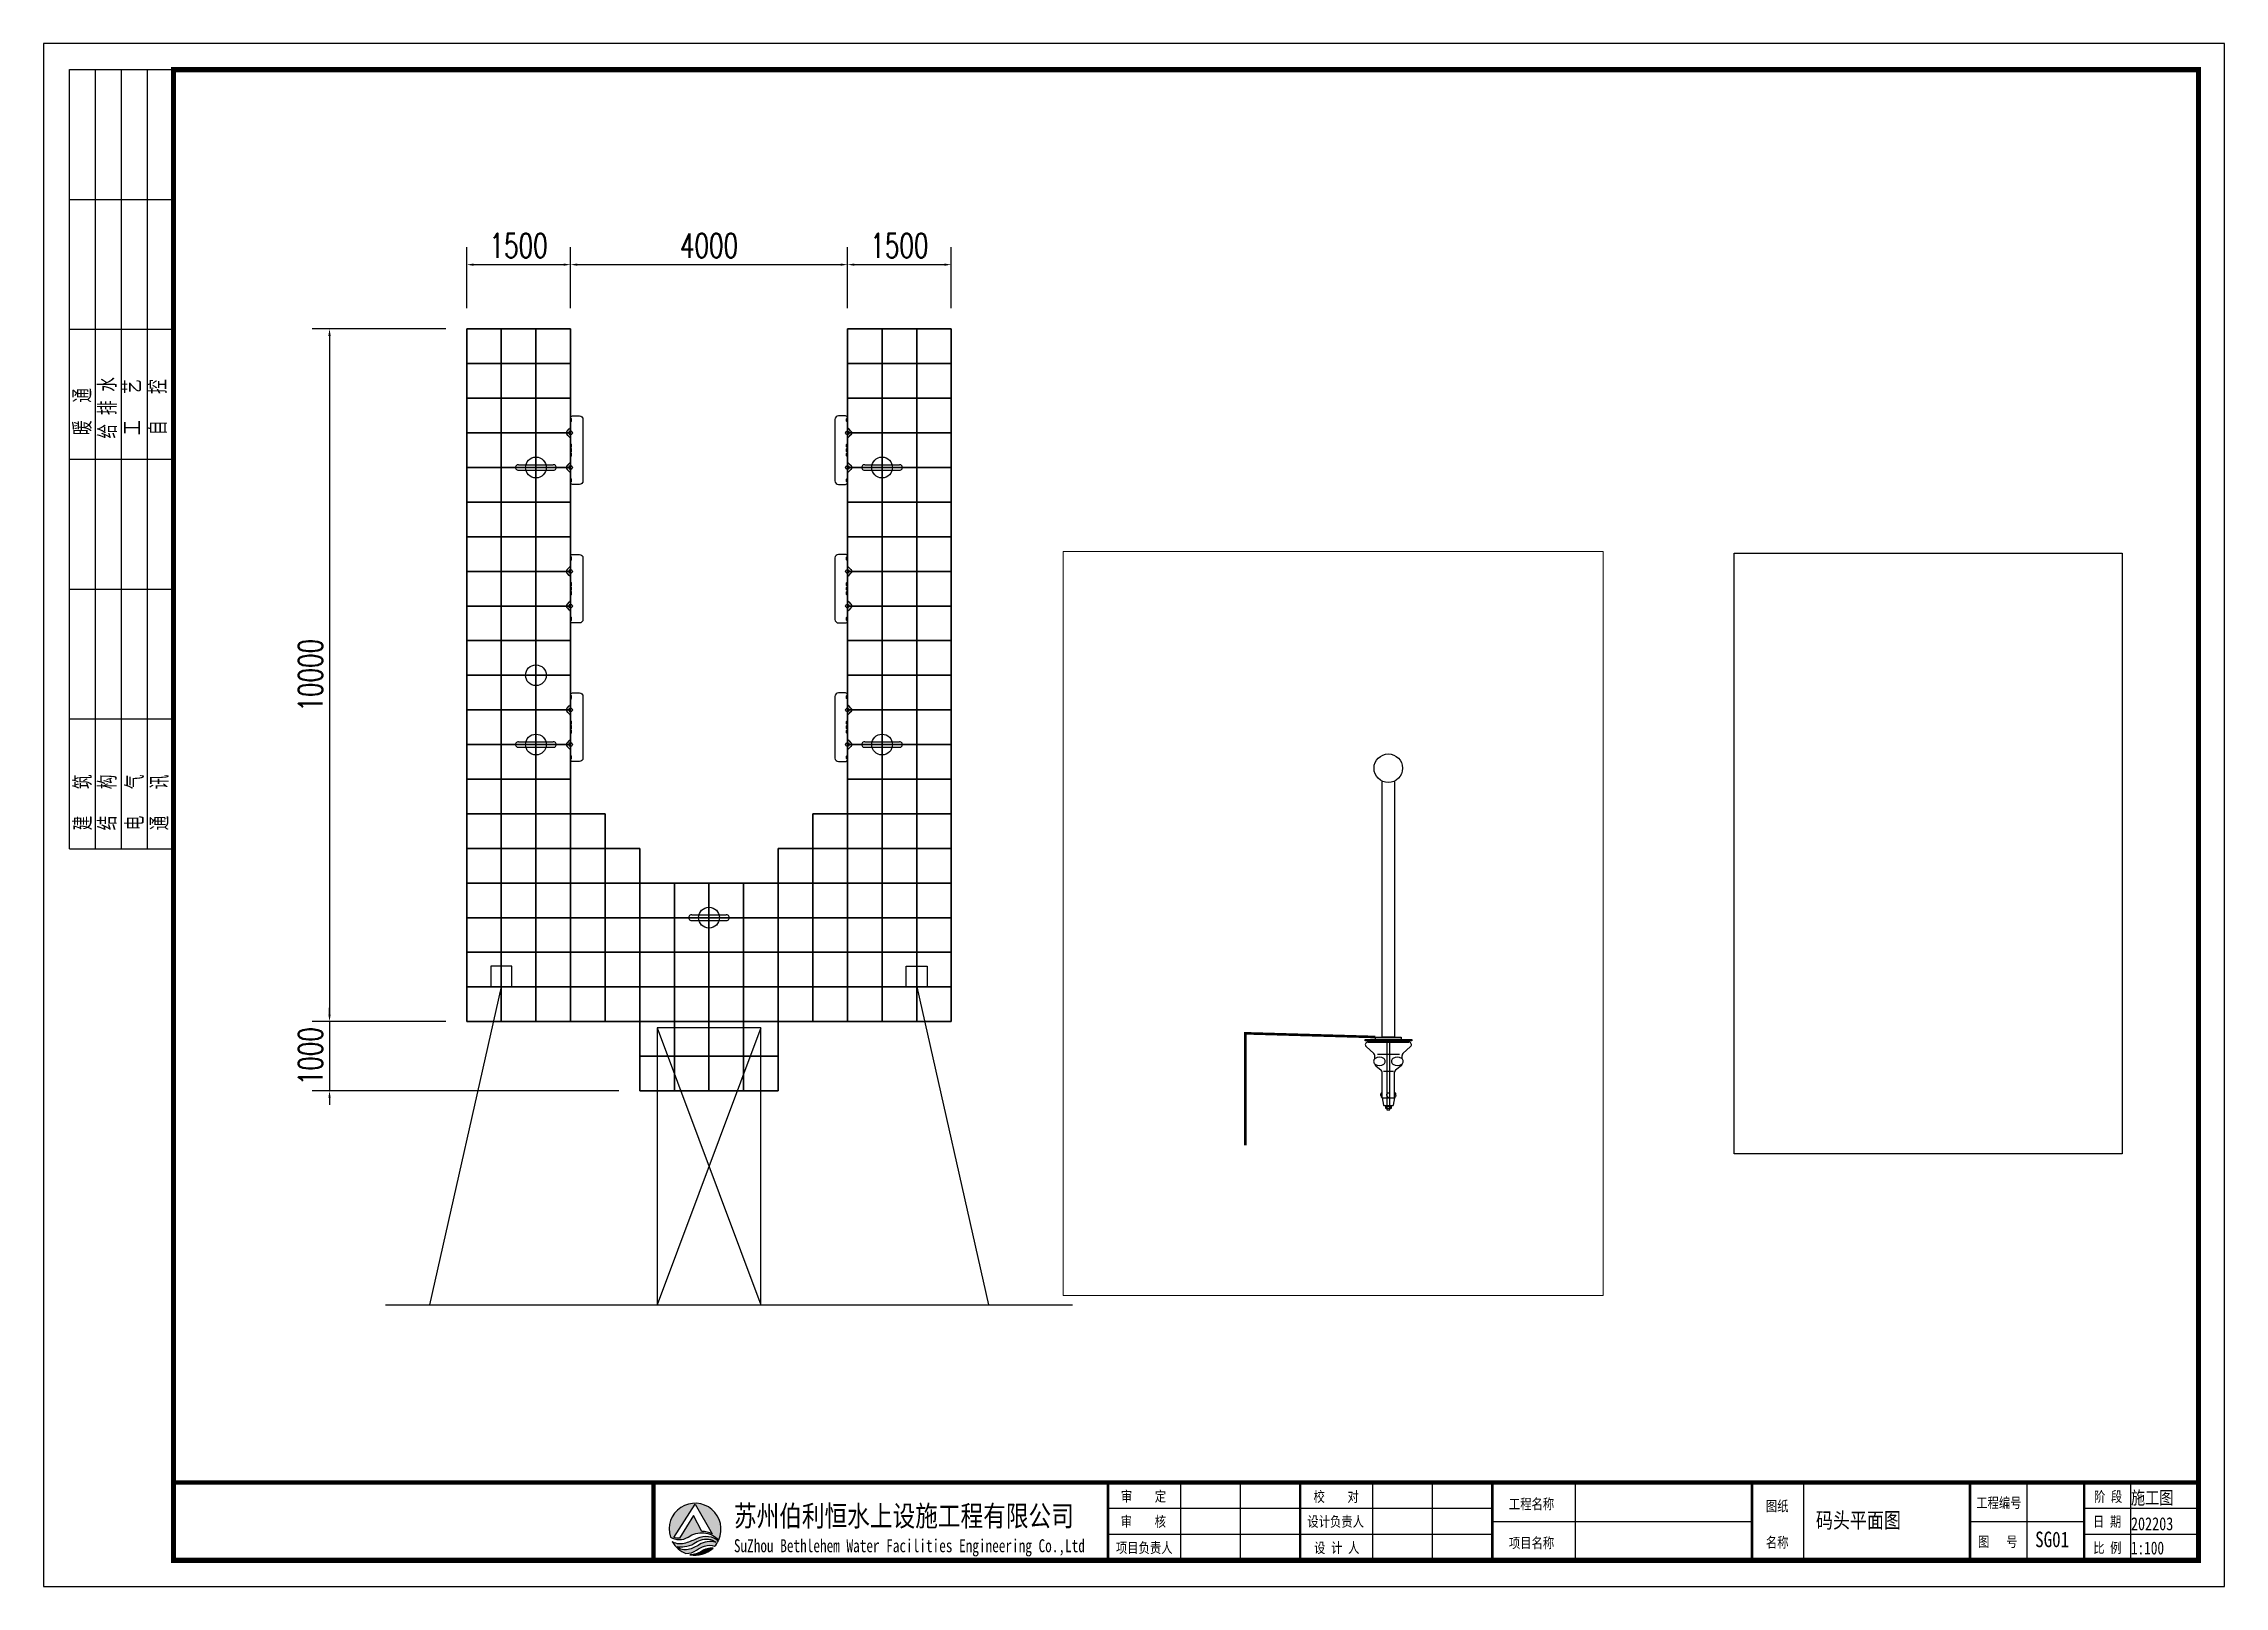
# Paper-space layout '布局' of a CAD drawing. Header units: millimetres. Extents: x 428 to 848, y 19 to 316.
# The model-space entities are those that its viewports show. They can reach past a viewport. Long polylines and large blocks are cut down to what shows.
import ezdxf

# ---------------------------------------------------------------- set-up
doc = ezdxf.new("R2010")
doc.units = ezdxf.units.MM
doc.header["$LTSCALE"] = 1000
doc.layers.get('0').update_dxf_attribs({"linetype": 'CONTINUOUS'})
doc.layers.get('DEFPOINTS').update_dxf_attribs({"linetype": 'CONTINUOUS'})
for name, color, linetype in [('STAIR', 2, 'CONTINUOUS'), ('W-_ANTICOLLISION防撞措施', 6, 'CONTINUOUS'), ('W-ancillary measures附属措施', 1, 'CONTINUOUS'), ('W-bridge approach引桥', 4, 'CONTINUOUS'), ('W-FLOAT_BOWL浮筒', 253, 'CONTINUOUS'), ('W-REVETMENT驳岸', 251, 'CONTINUOUS'), ('W-STEEL_FRAME钢架', 3, 'CONTINUOUS')]:
    doc.layers.add(name, color=color, linetype=linetype)
doc.styles.add('-宋体', font='SimSun.ttf', dxfattribs={"width": 0.8})
doc.styles.add('_TCH_DIM', font='SIMPLEX.shx', dxfattribs={"width": 0.7, "bigfont": 'GBCBIG.shx'})
doc.styles.get("Standard").update_dxf_attribs({"font": 'tssdeng.shx', "width": 0.7, "bigfont": 'hztxt.shx'})
doc.styles.add('STANDARD_T3', font='simplex.shx', dxfattribs={"width": 0.7, "bigfont": 'gbcbig.shx'})
doc.styles.add('图框', font='SimSun.ttf')
doc.styles.add('黑体', font='simhei_0.ttf', dxfattribs={"width": 0.8})
doc.dimstyles.new('W&&100', dxfattribs={"dimtxt": 350, "dimasz": 100, "dimexe": 250, "dimexo": 300, "dimgap": 100, "dimtad": 1, "dimdec": 0, "dimzin": 0, "dimdsep": 46, "dimtxsty": 'STANDARD_T3', "dimcen": 0.09, "dimclrd": 1, "dimclre": 1, "dimclrt": 7, "dimazin": 2, "dimtfac": 1, "dimtdec": 0, "dimtix": 1, "dimtmove": 2, "dimatfit": 3, "dimfxl": 100, "dimtolj": 1, "dimtzin": 0, "dimarcsym": 0})
picture_1 = doc.add_image_def('image1.png', size_in_pixel=(292, 452))

# ---------------------------------------------------------------- blocks, each defined once
blk = doc.blocks.new('$TITLEBLK$00000187')
h = blk.add_hatch(color=140)
h.dxf.hatch_style = 1
h.paths.add_polyline_path([(-294.3, 4.5, 0.294083), (-290.89, 4.48, -0.363756), (-284.97, 3.96, 1.450144)])
h.paths.add_polyline_path([(-289.53, 10.8), (-286.23, 5.12, 0.101723), (-288.23, 5.58), (-289.84, 8.66), (-292.52, 4.26, -0.081837), (-293.64, 4.38)], flags=16)
h = blk.add_hatch(color=174)
h.paths.add_polyline_path([(-285.05, 3.78, 0.296692), (-289.05, 4.29, -0.04264), (-291.3, 3.4, -0.209747), (-293.92, 3.62, 0.179915), (-291.3, 1.33, 0.169783), (-289.28, 1.97, -0.05744), (-287.69, 2.74, -0.214092), (-285.77, 2.71, 0.064571)])
h.paths.add_polyline_path([(-288.71, 3.03, -0.084014), (-290.89, 2.08, -0.271733), (-292.96, 2.61, 0.071966), (-291.58, 2.64, 0.098278), (-289.75, 3.23, -0.072406), (-288.51, 3.9, -0.088156), (-286.96, 4.07, -0.181988), (-285.56, 3.48, 0.206106)], flags=16)
blk.add_hatch(color=174).paths.add_polyline_path([(-286.08, 2.39, 0.189728), (-288.25, 1.81, -0.126537), (-290.52, 1.1, 0.245013)])
for p, q in [((-196, 0), (-196, 15)), ((-184.5, 0), (-184.5, 15)), ((-159, 0), (-159, 15)), ((-147.5, 0), (-147.5, 15)), ((-120, 0), (-120, 15)), ((-76, 0), (-76, 15)), ((-33, 0), (-33, 15)), ((-13, 0), (-13, 15)), ((0, 0), (0, 15)), ((-136, 10), (-210, 10)), ((0, 10), (-22, 10)), ((-136, 5), (-210, 5)), ((-136, 7.5), (-86, 7.5)), ((-44, 7.5), (-22, 7.5)), ((0, 5), (-22, 5))]:
    blk.add_line(p, q)
for points, const_width in [([(-297.54, 0), (-297.54, 15), (0, 15)], 0.8), ([(-210, 0), (-210, 15)], 0.5), ([(-173, 0), (-173, 15)], 0.5), ([(-136, 0), (-136, 15)], 0.5), ([(-86, 0), (-86, 15)], 0.5), ([(-44, 0), (-44, 15)], 0.5), ([(-22, 0), (-22, 15)], 0.5)]:
    blk.add_lwpolyline(points, dxfattribs=dict(const_width=const_width))
for points in [[(-294.3, 4.5, 0.294083), (-290.89, 4.48, -0.363756), (-284.97, 3.96, 1.450144)], [(-293.64, 4.38), (-289.53, 10.8), (-286.23, 5.12, 0.101723), (-288.23, 5.58), (-289.84, 8.66), (-292.52, 4.26, -0.081837)]]:
    blk.add_lwpolyline(points, format="xyb", close=True)
for points in [[(-293.92, 3.62, 0.209747), (-291.3, 3.4, 0.04264), (-289.05, 4.29, -0.296692), (-285.05, 3.78)], [(-292.96, 2.61, 0.071966), (-291.58, 2.64, 0.098278), (-289.75, 3.23, -0.072406), (-288.51, 3.9, -0.088156), (-286.96, 4.07, -0.181988), (-285.56, 3.48, 0.206106), (-288.71, 3.03, -0.084014), (-290.89, 2.08, -0.271733), (-292.96, 2.61)], [(-291.3, 1.33, 0.169783), (-289.28, 1.97, -0.05744), (-287.69, 2.74, -0.214092), (-285.77, 2.71, -0.214092)], [(-290.52, 1.1, 0.126537), (-288.25, 1.81, -0.189728), (-286.08, 2.39, -0.189728)]]:
    blk.add_lwpolyline(points, format="xyb")
for start, end in [(208.4706, 249.2676), (258.5751, 313.6432), (318.8384, 333.6165)]:
    blk.add_arc((-289.53, 6), 5, start, end)
at = {"style": '图框'}
for s, height, width, p in [('审    定', 2, 0.8, (-207.53, 11.34)), ('校    对', 2, 0.8, (-170.43, 11.27)), ('阶 段', 2, 0.8, (-20.12, 11.27)), ('苏州伯利恒水上设施工程有限公司', 4, 0.8, (-282.06, 6.56)), ('审    核', 2, 0.8, (-207.55, 6.48)), ('设计负责人', 2, 0.8, (-171.62, 6.48)), ('工程名称', 2, 0.8, (-132.8, 9.86)), ('图纸', 2, 0.8, (-83.31, 9.46)), ('工程编号', 2, 0.8, (-42.79, 10.08)), ('日 期', 2, 0.8, (-20.31, 6.48)), ('SuZhou Bethlehem Water Facilities Engineering Co.,Ltd ', 2.5, 0.75, (-282.06, 1.57)), ('项目名称', 2, 0.8, (-132.8, 2.36)), ('名称', 2, 0.8, (-83.31, 2.46)), ('图   号', 2, 0.8, (-42.46, 2.6)), ('项目负责人', 2, 0.8, (-208.49, 1.42)), ('设 计 人', 2, 0.8, (-170.33, 1.42)), ('比 例', 2, 0.8, (-20.27, 1.42))]:
    blk.add_text(s, height=height, dxfattribs=dict(at, width=width)).set_placement(p)
for tag, p in [('审定人', (-193.68, 10.95)), ('校对', (-155.51, 10.92)), ('审核人', (-193.68, 6.03)), ('设计负责人', (-158.64, 6.23)), ('项目负责人', (-195.69, 1.11)), ('设计人', (-156.48, 1.18))]:
    blk.add_attdef(tag, p, '', height=3)
for tag, p, height, style, width in [('工程名称', (-115.66, 9.53), 3, '-宋体', 0.8), ('阶段', (-12.96, 10.81), 2.5, '黑体', 0.8), ('图名', (-73.67, 6.22), 3, '-宋体', 0.8), ('日期', (-12.96, 5.8), 2.5, '黑体', 0.8), ('项目名称', (-115.65, 1.97), 3, '-宋体', 0.8), ('图号', (-31.44, 2.55), 3, '_TCH_DIM', 0.7), ('比例', (-12.96, 1.14), 2.5, '黑体', 0.8)]:
    blk.add_attdef(tag, p, '', height=height, dxfattribs=dict(style=style, width=width))
blk = doc.blocks.new('$TITLEBLK$00000095')
for p, q in [((-150, 20), (-150, 0)), ((-150, 20), (0, 20)), ((-125, 20), (-125, 0)), ((-100, 20), (-100, 0)), ((-75, 20), (-75, 0)), ((-75, 20), (-75, 0)), ((-50, 20), (-50, 0)), ((-25, 20), (-25, 0)), ((0, 20), (0, 0)), ((-150, 15), (-75, 15)), ((-75, 15), (0, 15)), ((-150, 10), (-75, 10)), ((-75, 10), (0, 10)), ((-150, 5), (-75, 5)), ((-75, 5), (0, 5))]:
    blk.add_line(p, q)
at = {"width": 0.8}
for s, p in [('建   筑', (-146.45, 15.65)), ('暖  通', (-70.35, 15.73)), ('结   构', (-146.45, 10.91)), ('给 排 水', (-71.03, 10.9)), ('电   气', (-146.45, 5.65)), ('工   艺', (-70.35, 6.13)), ('通   讯', (-146.45, 0.88)), ('自   控', (-70.35, 1.24))]:
    blk.add_text(s, height=3.509, dxfattribs=at).set_placement(p)
blk = doc.blocks.new('TK')
blk.add_lwpolyline([(0, 0), (420, 0), (420, 297), (0, 297)], close=True)
at = {"const_width": 1}
blk.add_lwpolyline([(25, 5), (415, 5), (415, 292), (25, 292)], close=True, dxfattribs=at)
at = {"const_width": 0.8}
blk.add_lwpolyline([(415, 20), (25, 20)], dxfattribs=at)
at = {"rotation": 90}
blk.add_blockref('$TITLEBLK$00000095', (25, 292), dxfattribs=at)
blk = doc.blocks.new('*U29')
at = {"layer": 'W-FLOAT_BOWL浮筒'}
blk.add_lwpolyline([(-250, -250), (250, -250), (250, 250), (-250, 250)], close=True, dxfattribs=at)
blk = doc.blocks.new('*U30')
at = {"layer": 'W-FLOAT_BOWL浮筒', "color": 0, "linetype": 'ByBlock', "lineweight": -2, "transparency": 16777216}
for p in [(0, 1500), (500, 1500), (1000, 1500), (1500, 1500), (2000, 1500), (2500, 1500), (3000, 1500), (3500, 1500), (4000, 1500), (4500, 1500), (5000, 1500), (5500, 1500), (6000, 1500), (6500, 1500), (0, 1000), (500, 1000), (1000, 1000), (1500, 1000), (2000, 1000), (2500, 1000), (3000, 1000), (3500, 1000), (4000, 1000), (4500, 1000), (5000, 1000), (5500, 1000), (6000, 1000), (6500, 1000), (0, 500), (500, 500), (1000, 500), (1500, 500), (2000, 500), (2500, 500), (3000, 500), (3500, 500), (4000, 500), (4500, 500), (5000, 500), (5500, 500), (6000, 500), (6500, 500), (0, 0), (500, 0), (1000, 0), (1500, 0), (2000, 0), (2500, 0), (3000, 0), (3500, 0), (4000, 0), (4500, 0), (5000, 0), (5500, 0), (6000, 0), (6500, 0)]:
    blk.add_blockref('*U29', p, dxfattribs=at)
blk = doc.blocks.new('*U31')
at = {"layer": 'W-FLOAT_BOWL浮筒'}
blk.add_lwpolyline([(-250, -250), (250, -250), (250, 250), (-250, 250)], close=True, dxfattribs=at)
blk = doc.blocks.new('*U32')
at = {"layer": 'W-FLOAT_BOWL浮筒', "color": 0, "linetype": 'ByBlock', "lineweight": -2, "transparency": 16777216}
for p in [(0, 500), (500, 500), (1000, 500), (1500, 500), (0, 0), (500, 0), (1000, 0), (1500, 0)]:
    blk.add_blockref('*U31', p, dxfattribs=at)
blk = doc.blocks.new('*U33')
at = {"layer": 'W-FLOAT_BOWL浮筒'}
blk.add_lwpolyline([(-250, -250), (250, -250), (250, 250), (-250, 250)], close=True, dxfattribs=at)
blk = doc.blocks.new('*U34')
at = {"layer": 'W-FLOAT_BOWL浮筒', "color": 0, "linetype": 'ByBlock', "lineweight": -2, "transparency": 16777216}
for p in [(0, 7500), (500, 7500), (1000, 7500), (0, 7000), (500, 7000), (1000, 7000), (0, 6500), (500, 6500), (1000, 6500), (0, 6000), (500, 6000), (1000, 6000), (0, 5500), (500, 5500), (1000, 5500), (0, 5000), (500, 5000), (1000, 5000), (0, 4500), (500, 4500), (1000, 4500), (0, 4000), (500, 4000), (1000, 4000), (0, 3500), (500, 3500), (1000, 3500), (0, 3000), (500, 3000), (1000, 3000), (0, 2500), (500, 2500), (1000, 2500), (0, 2000), (500, 2000), (1000, 2000), (0, 1500), (500, 1500), (1000, 1500), (0, 1000), (500, 1000), (1000, 1000), (0, 500), (500, 500), (1000, 500), (0, 0), (500, 0), (1000, 0)]:
    blk.add_blockref('*U33', p, dxfattribs=at)
blk = doc.blocks.new('*U35')
at = {"layer": 'W-FLOAT_BOWL浮筒'}
blk.add_lwpolyline([(-250, -250), (250, -250), (250, 250), (-250, 250)], close=True, dxfattribs=at)
blk = doc.blocks.new('*U36')
at = {"layer": 'W-FLOAT_BOWL浮筒', "color": 0, "linetype": 'ByBlock', "lineweight": -2, "transparency": 16777216}
for p in [(0, 7500), (500, 7500), (1000, 7500), (0, 7000), (500, 7000), (1000, 7000), (0, 6500), (500, 6500), (1000, 6500), (0, 6000), (500, 6000), (1000, 6000), (0, 5500), (500, 5500), (1000, 5500), (0, 5000), (500, 5000), (1000, 5000), (0, 4500), (500, 4500), (1000, 4500), (0, 4000), (500, 4000), (1000, 4000), (0, 3500), (500, 3500), (1000, 3500), (0, 3000), (500, 3000), (1000, 3000), (0, 2500), (500, 2500), (1000, 2500), (0, 2000), (500, 2000), (1000, 2000), (0, 1500), (500, 1500), (1000, 1500), (0, 1000), (500, 1000), (1000, 1000), (0, 500), (500, 500), (1000, 500), (0, 0), (500, 0), (1000, 0)]:
    blk.add_blockref('*U35', p, dxfattribs=at)
blk = doc.blocks.new('yq')
at = {"layer": 'W-bridge approach引桥'}
for p, q in [((0, 0), (1500, -4000)), ((1500, 0), (0, -4000))]:
    blk.add_line(p, q, dxfattribs=at)
blk.add_lwpolyline([(0, -4000), (1500, -4000), (1500, 0), (0, 0)], close=True, dxfattribs=at)
blk = doc.blocks.new('xcs')
at = {"layer": 'W-_ANTICOLLISION防撞措施'}
for p, q in [((-250, 40), (250, 40)), ((-250, -40), (250, -40))]:
    blk.add_line(p, q, dxfattribs=at)
blk.add_circle((0, 0), 150, dxfattribs=at)
for centre, start, end in [((-253.9, 0), 84.46892, 275.53108), ((253.9, 0), 264.46892, 95.53108)]:
    blk.add_arc(centre, 40.2, start, end, dxfattribs=at)
blk = doc.blocks.new('*D43')
at = {"layer": 'DEFPOINTS', "color": 0, "transparency": 16777216}
for p in [(-1411583, 1472906.7), (-1413564.2, 1462906.7), (-1411583, 1462906.7)]:
    blk.add_point(p, dxfattribs=at)
at = {"layer": 'W-_ANTICOLLISION防撞措施', "color": 1, "lineweight": -2, "transparency": 16777216}
for p, q in [((-1411883, 1472906.7), (-1413814.2, 1472906.7)), ((-1413564.2, 1472806.7), (-1413564.2, 1463006.7)), ((-1411883, 1462906.7), (-1413814.2, 1462906.7))]:
    blk.add_line(p, q, dxfattribs=at)
at = {"layer": 'W-_ANTICOLLISION防撞措施', "color": 1, "transparency": 16777216}
for points in [[(-1413580.9, 1472806.7), (-1413547.6, 1472806.7), (-1413564.2, 1472906.7)], [(-1413580.9, 1463006.7), (-1413547.6, 1463006.7), (-1413564.2, 1462906.7)]]:
    blk.add_solid(points, dxfattribs=at)
at = {"layer": 'W-_ANTICOLLISION防撞措施', "color": 7, "transparency": 16777216, "insert": (-1413839.2, 1467906.7), "char_height": 350, "attachment_point": 5, "rotation": 90, "style": 'STANDARD_T3'}
blk.add_mtext('\\A1;10000', dxfattribs=at)
blk = doc.blocks.new('*D44')
at = {"layer": 'DEFPOINTS', "color": 0, "transparency": 16777216}
for p in [(-1411583, 1462906.7), (-1413564.2, 1461906.7), (-1409083, 1461906.7)]:
    blk.add_point(p, dxfattribs=at)
at = {"layer": 'W-_ANTICOLLISION防撞措施', "color": 1, "lineweight": -2, "transparency": 16777216}
for p, q in [((-1413564.2, 1463006.7), (-1413564.2, 1463106.7)), ((-1411883, 1462906.7), (-1413814.2, 1462906.7)), ((-1413564.2, 1462906.7), (-1413564.2, 1461906.7)), ((-1409383, 1461906.7), (-1413814.2, 1461906.7)), ((-1413564.2, 1461806.7), (-1413564.2, 1461706.7))]:
    blk.add_line(p, q, dxfattribs=at)
at = {"layer": 'W-_ANTICOLLISION防撞措施', "color": 1, "transparency": 16777216}
for points in [[(-1413580.9, 1463006.7), (-1413547.6, 1463006.7), (-1413564.2, 1462906.7)], [(-1413580.9, 1461806.7), (-1413547.6, 1461806.7), (-1413564.2, 1461906.7)]]:
    blk.add_solid(points, dxfattribs=at)
at = {"layer": 'W-_ANTICOLLISION防撞措施', "color": 7, "transparency": 16777216, "insert": (-1413839.2, 1462406.7), "char_height": 350, "attachment_point": 5, "rotation": 90, "style": 'STANDARD_T3'}
blk.add_mtext('\\A1;1000', dxfattribs=at)
blk = doc.blocks.new('*D45')
at = {"layer": 'DEFPOINTS', "color": 0, "transparency": 16777216}
for p in [(-1410083, 1473835.6), (-1411583, 1472906.7), (-1410083, 1472906.7)]:
    blk.add_point(p, dxfattribs=at)
at = {"layer": 'W-_ANTICOLLISION防撞措施', "color": 1, "lineweight": -2, "transparency": 16777216}
for p, q in [((-1411583, 1473206.7), (-1411583, 1474085.6)), ((-1410083, 1473206.7), (-1410083, 1474085.6)), ((-1411483, 1473835.6), (-1410183, 1473835.6))]:
    blk.add_line(p, q, dxfattribs=at)
at = {"layer": 'W-_ANTICOLLISION防撞措施', "color": 1, "transparency": 16777216}
for points in [[(-1411483, 1473852.2), (-1411483, 1473818.9), (-1411583, 1473835.6)], [(-1410183, 1473852.2), (-1410183, 1473818.9), (-1410083, 1473835.6)]]:
    blk.add_solid(points, dxfattribs=at)
at = {"layer": 'W-_ANTICOLLISION防撞措施', "color": 7, "transparency": 16777216, "insert": (-1410833, 1474110.6), "char_height": 350, "attachment_point": 5, "style": 'STANDARD_T3'}
blk.add_mtext('\\A1;1500', dxfattribs=at)
blk = doc.blocks.new('*D46')
at = {"layer": 'DEFPOINTS', "color": 0, "transparency": 16777216}
for p in [(-1406083, 1473835.6), (-1410083, 1472906.7), (-1406083, 1472906.7)]:
    blk.add_point(p, dxfattribs=at)
at = {"layer": 'W-_ANTICOLLISION防撞措施', "color": 1, "lineweight": -2, "transparency": 16777216}
for p, q in [((-1410083, 1473206.7), (-1410083, 1474085.6)), ((-1406083, 1473206.7), (-1406083, 1474085.6)), ((-1409983, 1473835.6), (-1406183, 1473835.6))]:
    blk.add_line(p, q, dxfattribs=at)
at = {"layer": 'W-_ANTICOLLISION防撞措施', "color": 1, "transparency": 16777216}
for points in [[(-1409983, 1473852.2), (-1409983, 1473818.9), (-1410083, 1473835.6)], [(-1406183, 1473852.2), (-1406183, 1473818.9), (-1406083, 1473835.6)]]:
    blk.add_solid(points, dxfattribs=at)
at = {"layer": 'W-_ANTICOLLISION防撞措施', "color": 7, "transparency": 16777216, "insert": (-1408083, 1474110.6), "char_height": 350, "attachment_point": 5, "style": 'STANDARD_T3'}
blk.add_mtext('\\A1;4000', dxfattribs=at)
blk = doc.blocks.new('*D47')
at = {"layer": 'DEFPOINTS', "color": 0, "transparency": 16777216}
for p in [(-1404583, 1473835.6), (-1406083, 1472906.7), (-1404583, 1472906.7)]:
    blk.add_point(p, dxfattribs=at)
at = {"layer": 'W-_ANTICOLLISION防撞措施', "color": 1, "lineweight": -2, "transparency": 16777216}
for p, q in [((-1406083, 1473206.7), (-1406083, 1474085.6)), ((-1404583, 1473206.7), (-1404583, 1474085.6)), ((-1405983, 1473835.6), (-1404683, 1473835.6))]:
    blk.add_line(p, q, dxfattribs=at)
at = {"layer": 'W-_ANTICOLLISION防撞措施', "color": 1, "transparency": 16777216}
for points in [[(-1405983, 1473852.2), (-1405983, 1473818.9), (-1406083, 1473835.6)], [(-1404683, 1473852.2), (-1404683, 1473818.9), (-1404583, 1473835.6)]]:
    blk.add_solid(points, dxfattribs=at)
at = {"layer": 'W-_ANTICOLLISION防撞措施', "color": 7, "transparency": 16777216, "insert": (-1405333, 1474110.6), "char_height": 350, "attachment_point": 5, "style": 'STANDARD_T3'}
blk.add_mtext('\\A1;1500', dxfattribs=at)
blk = doc.blocks.new('fzt')
at = {"layer": 'W-_ANTICOLLISION防撞措施'}
blk.add_line((-128.8, -218.1), (-97.5, -186.8), dxfattribs=at)
for points in [[(-79.9, -27.5, -0.389807), (-50, 0), (50, 0, -0.414214), (100, -50), (100, -940, -0.414214), (50, -990), (-50, -990, -0.391617), (-79.9, -962.3, -0.391617)], [(-128.8, -718.2, 0.414214), (-128.8, -771.9), (-97.5, -803.2)]]:
    blk.add_lwpolyline(points, format="xyb", dxfattribs=at)
for points in [[(-80, -214), (-80, -92.4)], [(-97.5, -303.1), (-128.8, -271.8), (-106.9, -293.8)], [(-80, -397.6), (-80, -276)], [(-80, -714), (-80, -592.4)], [(-97.5, -686.9), (-128.8, -718.2), (-106.9, -696.2)], [(-80, -897.6), (-80, -776)]]:
    blk.add_lwpolyline(points, dxfattribs=at)
for centre, radius, start, end in [((-105, -59.9), 41, 307.54612, 52.45388), ((-154.1, -129), 80.9, 314.38435, 336.4057), ((-102, -245), 38, 135, 225), ((-104, -245), 7, 90, 270), ((-80, -245), 25, 106.2602, 163.7398), ((-80, -245), 25, 196.2602, 253.7398), ((-80, -221), 7, 0, 180), ((-80, -245), 25, 16.2602, 73.7398), ((-80, -245), 25, 286.2602, 343.7398), ((-56, -245), 7, 270, 90), ((-154.1, -360.9), 80.9, 23.5943, 45.61565), ((-80, -269), 7, 180, 0), ((-105, -430.1), 41, 307.54612, 52.45388), ((-105, -495.1), 41, 307.54612, 52.45388), ((-104.8, -560), 40.8, 307.40565, 52.59435), ((-154.1, -629.1), 80.9, 314.38435, 336.4057), ((-104, -745), 7, 90, 270), ((-80, -745), 25, 106.2602, 163.7398), ((-80, -745), 25, 196.2602, 253.7398), ((-80, -721), 7, 0, 180), ((-80, -745), 25, 16.2602, 73.7398), ((-80, -745), 25, 286.2602, 343.7398), ((-56, -745), 7, 270, 90), ((-154.1, -861), 80.9, 23.5943, 45.61565), ((-80, -769), 7, 180, 0), ((-104.8, -930), 40.8, 307.40565, 52.59435)]:
    blk.add_arc(centre, radius, start, end, dxfattribs=at)
blk = doc.blocks.new('*U48')
at = {"layer": 'W-_ANTICOLLISION防撞措施'}
blk.add_blockref('fzt', (20, 495), dxfattribs=at)
blk = doc.blocks.new('*U49')
at = {"layer": 'W-_ANTICOLLISION防撞措施', "color": 0, "linetype": 'ByBlock', "lineweight": -2, "transparency": 16777216}
for p in [(0, 0), (0, -2000), (0, -4000)]:
    blk.add_blockref('*U48', p, dxfattribs=at)
blk = doc.blocks.new('*U50')
at = {"layer": 'W-_ANTICOLLISION防撞措施'}
blk.add_blockref('fzt', (20, 495), dxfattribs=at)
blk = doc.blocks.new('*U51')
at = {"layer": 'W-_ANTICOLLISION防撞措施', "color": 0, "linetype": 'ByBlock', "lineweight": -2, "transparency": 16777216}
for p in [(0, 0), (0, -2000), (0, -4000)]:
    blk.add_blockref('*U50', p, dxfattribs=at)

msp = doc.modelspace()

# ---------------------------------------------------------------- linework, layer by layer
for p, q in [((-1377557.8, 1470447.3, 0), (-1377527.9, 1470420.4, 0)), ((-1377551.1, 1470464.7, 0), (-1377393.1, 1470464.7, 0)), ((-1377549.6, 1470464.7, 0), (-1377549.6, 1470466.7, 0)), ((-1377549.6, 1470466.7, 0), (-1377394.6, 1470466.7, 0)), ((-1377386.4, 1470447.3, 0), (-1377416.3, 1470420.4, 0)), ((-1377394.6, 1470464.7, 0), (-1377394.6, 1470466.7, 0)), ((-1377524.6, 1470400.3, 0), (-1377524.6, 1470412.9, 0)), ((-1377520.9, 1470373.1, 0), (-1377499.8, 1470356, 0)), ((-1377514.6, 1470417.4, 0), (-1377429.6, 1470417.4, 0)), ((-1377496.1, 1470250.2, 0), (-1377496.1, 1470348.2, 0)), ((-1377491.3, 1470353, 0), (-1377452.9, 1470353, 0)), ((-1377448.1, 1470250.2, 0), (-1377448.1, 1470348.2, 0)), ((-1377423.3, 1470373.1, 0), (-1377444.4, 1470356, 0)), ((-1377419.6, 1470400.3, 0), (-1377419.6, 1470412.9, 0)), ((-1377501.1, 1470259.1, 0), (-1377501.1, 1470265.2, 0)), ((-1377498.1, 1470268.2, 0), (-1377496.1, 1470268.2, 0)), ((-1377478.1, 1470259.2, 0), (-1377478.1, 1470264.5, 0)), ((-1377466.1, 1470259.2, 0), (-1377466.1, 1470264.5, 0)), ((-1377446.1, 1470268.2, 0), (-1377448.1, 1470268.2, 0)), ((-1377443.1, 1470259.1, 0), (-1377443.1, 1470265.2, 0)), ((-1377496.1, 1470250.2, 0), (-1377448.1, 1470250.2, 0)), ((-1377496.1, 1470250.2, 0), (-1377490.5, 1470222.2, 0)), ((-1377488.1, 1470220.2, 0), (-1377456.2, 1470220.2, 0)), ((-1377448.1, 1470250.2, 0), (-1377453.7, 1470222.2, 0))]:
    msp.add_line(p, q)
at = {"ltscale": 0.1}
for p, q in [((-1377490.5, 1470222.2, 0), (-1377490.1, 1470220.2, 0)), ((-1377490.1, 1470220.2, 0), (-1377488.1, 1470220.2, 0)), ((-1377456.2, 1470220.2, 0), (-1377454.1, 1470220.2, 0)), ((-1377453.7, 1470222.2, 0), (-1377454.1, 1470220.2, 0))]:
    msp.add_line(p, q, dxfattribs=at)
at = {"elevation": 0}
msp.add_lwpolyline([(-1377478.1, 1470469), (-1377478.1, 1470203.2), (-1377466.1, 1470203.2), (-1377466.1, 1470469)], dxfattribs=at)
for points in [[(-1377482.6, 1470218.2), (-1377461.6, 1470218.2), (-1377461.6, 1470208.2), (-1377482.6, 1470208.2)], [(-1377481.1, 1470220.2), (-1377463.1, 1470220.2), (-1377463.1, 1470218.2), (-1377481.1, 1470218.2)], [(-1377477.6, 1470218.2), (-1377466.6, 1470218.2), (-1377466.6, 1470208.2), (-1377477.6, 1470208.2)]]:
    msp.add_lwpolyline(points, close=True, dxfattribs=at)
for centre, radius, start, end in [((-1377551.1, 1470454.7, 0), 10, 90, 228.00092), ((-1377472.1, 1468966.1, 0), 1502.6, 87.04345, 92.95655), ((-1377393.1, 1470454.7, 0), 10, 311.99908, 90), ((-1377515.6, 1470390.2, 0), 13.5, 126.56574, 231), ((-1377534.6, 1470412.9, 0), 10, 0, 48.00092), ((-1377514.6, 1470380.8, 0), 10, 184.14788, 231), ((-1377506.6, 1470405.8, 0), 31.4, 236.13806, 303.55692), ((-1377506.6, 1470374.7, 0), 31.4, 56.41658, 122.85309), ((-1377506.1, 1470348.2, 0), 10, 0, 51), ((-1377497.6, 1470390.2, 0), 13.5, 308.36964, 51.90106), ((-1377446.6, 1470390.2, 0), 13.5, 128.09894, 231.63036), ((-1377437.6, 1470405.8, 0), 31.4, 236.43853, 303.86649), ((-1377437.6, 1470374.7, 0), 31.3, 57.12872, 123.60194), ((-1377438.1, 1470348.2, 0), 10, 129, 180), ((-1377429.6, 1470380.8, 0), 10, 309, 355.85212), ((-1377428.6, 1470390.2, 0), 13.5, 309, 53.43426), ((-1377409.6, 1470412.9, 0), 10, 131.99908, 180), ((-1377498.1, 1470265.2, 0), 3, 90, 180), ((-1377475.1, 1470264.5, 0), 3, 115.37693, 180), ((-1377472.1, 1470258.2, 0), 10, 64.62307, 115.37693), ((-1377469.1, 1470264.5, 0), 3, 0, 64.62307), ((-1377446.1, 1470265.2, 0), 3, 0, 90), ((-1377488.1, 1470222.7, 0), 2.5, 191.30993, 270), ((-1377456.2, 1470222.7, 0), 2.5, 270, 348.69007)]:
    msp.add_arc(centre, radius, start, end)
for centre, major_axis, start_param, end_param in [((-1377495.1, 1470259.1, 0), (0, -9), 4.712389, 6.115737), ((-1377472.1, 1470259.2, 0), (0, 9), 1.570796, 4.712389)]:
    msp.add_ellipse(centre, major_axis=major_axis, ratio=0.666667, start_param=start_param, end_param=end_param)
at = {"extrusion": (0, 0, -1)}
msp.add_ellipse((-1377449.1, 1470259.1, 0), major_axis=(0, -9), ratio=0.666667, start_param=4.712389, end_param=6.115737, dxfattribs=at)
at = {"layer": 'STAIR'}
for points in [[(-1411233, 1463406.7), (-1410933, 1463406.7), (-1410933, 1463706.7), (-1411233, 1463706.7)], [(-1404933, 1463406.7), (-1405233, 1463406.7), (-1405233, 1463706.7), (-1404933, 1463706.7)]]:
    msp.add_lwpolyline(points, close=True, dxfattribs=at)
at = {"layer": 'W-_ANTICOLLISION防撞措施'}
for p, q in [((-1411083, 1463406.7), (-1412118.7, 1458814.5)), ((-1405083, 1463406.7), (-1404047.3, 1458814.5))]:
    msp.add_line(p, q, dxfattribs=at)
msp.add_circle((-1410583, 1467906.7), 150, dxfattribs=at)
at = {"layer": 'W-ancillary measures附属措施'}
msp.add_line((-1377478.1, 1470469, 0), (-1377466.1, 1470469, 0), dxfattribs=at)
at = {"layer": 'W-ancillary measures附属措施', "const_width": 10, "elevation": 0}
msp.add_lwpolyline([(-1377522.4, 1470484), (-1378023, 1470498.3), (-1378023, 1470067)], dxfattribs=at)
at = {"layer": 'W-ancillary measures附属措施', "elevation": 0}
msp.add_lwpolyline([(-1377562.1, 1470474), (-1377382.1, 1470474), (-1377382.1, 1470469), (-1377562.1, 1470469)], close=True, dxfattribs=at)
at = {"layer": 'W-FLOAT_BOWL浮筒'}
msp.add_lwpolyline([(-1411583, 1472906.7), (-1410083, 1472906.7), (-1410083, 1465906.7), (-1409583, 1465906.7), (-1409583, 1465406.7), (-1409083, 1465406.7), (-1409083, 1464906.7), (-1407083, 1464906.7), (-1407083, 1465406.7), (-1406583, 1465406.7), (-1406583, 1465906.7), (-1406083, 1465906.7), (-1406083, 1472906.7), (-1404583, 1472906.7), (-1404583, 1462906.7), (-1407083, 1462906.7), (-1407083, 1461906.7), (-1409083, 1461906.7), (-1409083, 1462906.7), (-1411583, 1462906.7), (-1411583, 1472906.7)], dxfattribs=at)
for points in [[(-1410083, 1465406.7), (-1409583, 1465406.7), (-1409583, 1465906.7), (-1410083, 1465906.7)], [(-1406583, 1465406.7), (-1406083, 1465406.7), (-1406083, 1465906.7), (-1406583, 1465906.7)], [(-1410083, 1464906.7), (-1409583, 1464906.7), (-1409583, 1465406.7), (-1410083, 1465406.7)], [(-1409583, 1464906.7), (-1409083, 1464906.7), (-1409083, 1465406.7), (-1409583, 1465406.7)], [(-1407083, 1464906.7), (-1406583, 1464906.7), (-1406583, 1465406.7), (-1407083, 1465406.7)], [(-1406583, 1464906.7), (-1406083, 1464906.7), (-1406083, 1465406.7), (-1406583, 1465406.7)]]:
    msp.add_lwpolyline(points, close=True, dxfattribs=at)
at = {"layer": 'W-REVETMENT驳岸'}
msp.add_line((-1412756, 1458814.5), (-1402831.8, 1458814.5), dxfattribs=at)
at = {"layer": 'W-STEEL_FRAME钢架', "elevation": 0}
msp.add_lwpolyline([(-1377448.4, 1471469.5), (-1377448.4, 1470484), (-1377496.4, 1470484), (-1377496.4, 1471469.5)], dxfattribs=at)
msp.add_lwpolyline([(-1377522.4, 1470484), (-1377422.4, 1470484), (-1377422.4, 1470474), (-1377522.4, 1470474)], close=True, dxfattribs=at)
at = {"layer": 'W-STEEL_FRAME钢架'}
msp.add_circle((-1377472.4, 1471519, 0), 55, dxfattribs=at)

# ---------------------------------------------------------------- block references
at = {"layer": 'W-_ANTICOLLISION防撞措施'}
for name, p in [('*U49', (-1410023, 1471156.7)), ('xcs', (-1410583, 1470906.7)), ('xcs', (-1405583, 1470906.7)), ('xcs', (-1410583, 1466906.7)), ('xcs', (-1405583, 1466906.7)), ('xcs', (-1408083, 1464406.7))]:
    msp.add_blockref(name, p, dxfattribs=at)
at = {"layer": 'W-_ANTICOLLISION防撞措施', "xscale": -1}
msp.add_blockref('*U51', (-1406143, 1471156.7), dxfattribs=at)
at = {"layer": 'W-bridge approach引桥'}
msp.add_blockref('yq', (-1408833, 1462814.5), dxfattribs=at)
at = {"layer": 'W-FLOAT_BOWL浮筒'}
for name, p in [('*U36', (-1411333, 1465156.7)), ('*U34', (-1405833, 1465156.7)), ('*U30', (-1411333, 1463156.7)), ('*U32', (-1408833, 1462156.7))]:
    msp.add_blockref(name, p, dxfattribs=at)

# ---------------------------------------------------------------- dimensions: what is measured, and where the dimension line sits
at = {"layer": 'W-_ANTICOLLISION防撞措施'}
for base, p1, p2, picture, middle in [((-1410083, 1473835.6), (-1411583, 1472906.7), (-1410083, 1472906.7), '*D45', (-1410833, 1474110.6)), ((-1406083, 1473835.6), (-1410083, 1472906.7), (-1406083, 1472906.7), '*D46', (-1408083, 1474110.6)), ((-1404583, 1473835.6), (-1406083, 1472906.7), (-1404583, 1472906.7), '*D47', (-1405333, 1474110.6))]:
    dim = msp.add_linear_dim(base=base, p1=p1, p2=p2, dimstyle='W&&100', dxfattribs=at)
    dim.commit()
    dim.dimension.update_dxf_attribs({"geometry": picture, "text_midpoint": middle})
for base, p1, p2, picture, middle in [((-1413564.2, 1462906.7), (-1411583, 1472906.7), (-1411583, 1462906.7), '*D43', (-1413839.2, 1467906.7)), ((-1413564.2, 1461906.7), (-1411583, 1462906.7), (-1409083, 1461906.7), '*D44', (-1413839.2, 1462406.7))]:
    dim = msp.add_linear_dim(base=base, p1=p1, p2=p2, angle=90, dimstyle='W&&100', dxfattribs=at)
    dim.commit()
    dim.dimension.update_dxf_attribs({"geometry": picture, "text_midpoint": middle})

# ---------------------------------------------------------------- pictures from other files: only their frames are drawn
image = msp.add_image(picture_1, insert=(-1393273.1, 1460999), size_in_units=(5602.7, 8672.7), dxfattribs=at)
image.dxf.flags = 7

psp = doc.layouts.new('布局')

# ---------------------------------------------------------------- block references
psp.add_blockref('TK', (427.81, 18.8))
ref = psp.add_blockref('$TITLEBLK$00000187', (842.81, 23.8))
ref.add_attrib('图名', '码头平面图', (769.14, 30.02), dxfattribs={"color": 3, "height": 3, "style": '-宋体', "width": 0.8})
ref.add_attrib('图号', 'SG01', (811.37, 26.34), dxfattribs={"color": 3, "height": 3, "style": '黑体', "width": 0.8})
ref.add_attrib('日期', '202203', (829.81, 29.6), dxfattribs={"color": 3, "height": 2.5, "style": '黑体', "width": 0.8})
ref.add_attrib('阶段', '施工图', (829.81, 34.61), dxfattribs={"color": 3, "height": 2.5, "style": '黑体', "width": 0.8})
ref.add_attrib('比例', '1:100', (829.81, 24.94), dxfattribs={"color": 3, "height": 2.5, "style": '黑体', "width": 0.75})

# ---------------------------------------------------------------- viewports
at = {"layer": '0', "view_target_point": (6, 4.5)}
psp.add_viewport(center=(647.81, 174.8), size=(390, 272), view_center_point=(-1401199.97, 1466447.45), view_height=20400.0001, dxfattribs=at)
at = {"layer": 'W-_ANTICOLLISION防撞措施', "view_target_point": (6, 4.5)}
psp.add_viewport(center=(676.16, 146.4), size=(104.03, 143.235), view_center_point=(-1377690.98, 1470916.38), view_height=2864.702, status=3, dxfattribs=at)

doc.saveas('drawing.dxf')
